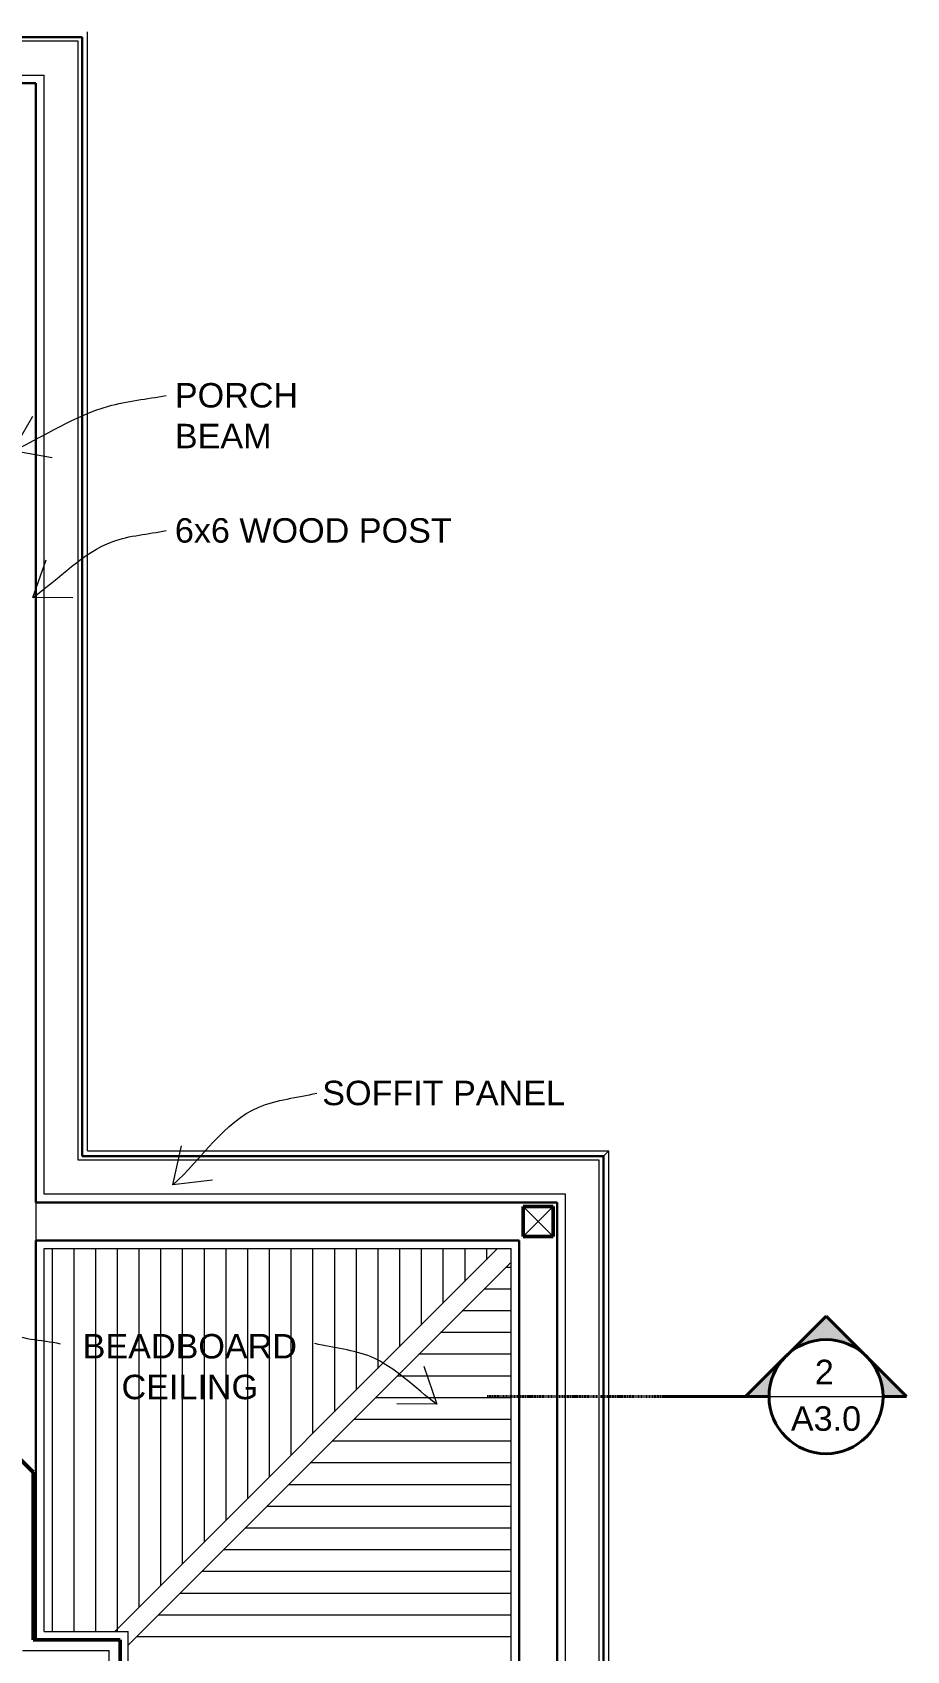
# Model space of a CAD drawing. Header units: inches. Extents: x -4969 to 16721, y 2489 to 24693.
# Drawn here: x 7197.8 to 7358.8, y 7297.3 to 7595.1 of the extents above; entities that cross this region are included whole.
import ezdxf

# ---------------------------------------------------------------- set-up
doc = ezdxf.new("R2010")
doc.units = ezdxf.units.IN
doc.header["$MEASUREMENT"] = 0
doc.linetypes.add('CENTER', pattern=[2, 1.25, -0.25, 0.25, -0.25])
doc.layers.get('0').update_dxf_attribs({"lineweight": 5})
for name, color, linetype, lineweight in [('1', 1, 'Continuous', 9), ('2', 6, 'Continuous', 20), ('3', 3, 'Continuous', 30), ('5', 4, 'Continuous', 50), ('A-LINK', 7, 'Continuous', 40), ('A-TEXTx', 7, 'Continuous', 20)]:
    doc.layers.add(name, color=color, linetype=linetype, lineweight=lineweight)
doc.styles.get("Standard").update_dxf_attribs({"font": 'Arial.ttf'})
doc.dimstyles.get("Standard").update_dxf_attribs({"dimtxt": 3, "dimasz": 2, "dimexe": 0.03125, "dimexo": 0.0625, "dimgap": 0.03125, "dimtad": 0, "dimtoh": 1, "dimdec": 4, "dimlfac": 0.99985, "dimzin": 0, "dimdsep": 46, "dimlunit": 4, "dimtxsty": 'Standard', "dimblk": 'ARCHTICK', "dimblk1": 'ARCHTICK', "dimblk2": 'ARCHTICK', "dimcen": 0.09, "dimclrt": 256, "dimadec": 0, "dimazin": 0, "dimtfac": 1, "dimtdec": 4, "dimtofl": 0, "dimtmove": 0, "dimatfit": 3, "dimfxl": 1, "dimtolj": 1, "dimtzin": 0, "dimarcsym": 0})

# ---------------------------------------------------------------- blocks, each defined once
blk = doc.blocks.new('_ArchTick')
at = {"color": 0, "linetype": 'ByBlock', "lineweight": 0, "const_width": 0.15}
blk.add_lwpolyline([(-0.5, -0.5), (0.5, 0.5)], dxfattribs=at)
blk = doc.blocks.new('Section Callout')
at = {"layer": 'A-LINK', "ltscale": 0.1}
h = blk.add_hatch(color=152, dxfattribs=at)
h.paths.add_polyline_path([(1891.06, 7392.5), (1883.64, 7385.08), (1891.06, 7377.65, -0.198912), (1887.98, 7385.08, -0.198912)])
h.paths.add_polyline_path([(1898.48, 7399.92), (1891.06, 7392.5, -0.198912), (1898.48, 7395.58)])
h.paths.add_polyline_path([(1891.06, 7377.65), (1898.48, 7370.23), (1898.48, 7374.58, -0.198912)])
at = {"layer": 'A-LINK', "color": 152, "ltscale": 0.1}
for p, q in [((1883.64, 7385.08), (1898.48, 7399.92)), ((1898.48, 7399.92), (1898.48, 7395.58)), ((1883.64, 7385.08), (1898.48, 7370.23)), ((1898.48, 7374.58), (1898.48, 7370.23)), ((1898.48, 7370.23), (1898.48, 7355.49))]:
    blk.add_line(p, q, dxfattribs=at)
blk.add_circle((1898.48, 7385.08), 10.5, dxfattribs=at)

msp = doc.modelspace()

# ---------------------------------------------------------------- linework, layer by layer
at = {"layer": '1', "ltscale": 0.1}
for p, q in [((7206.2465993, 7593.5247155), (7181.9965993, 7593.5247155)), ((7206.2465993, 7387.5247155), (7206.2465993, 7593.5247155)), ((7302.2465993, 7387.5247155), (7206.2465993, 7387.5247155)), ((7302.2465993, 7015.0247155), (7302.2465993, 7387.5247155))]:
    msp.add_line(p, q, dxfattribs=at)
at = {"layer": '1', "ltscale": 0.25}
for p, q in [((7207.9965993, 7389.2747155), (7207.9965993, 7595.2747155)), ((7207.9965993, 7389.2747155), (7303.9965993, 7389.2747155)), ((7302.9965993, 7388.2747155), (7303.9965993, 7389.2747155)), ((7303.9965993, 7013.2747155), (7303.9965993, 7389.2747155)), ((7293.7465993, 7373.5247155), (7288.2465993, 7379.0247155)), ((7288.2465993, 7373.5247155), (7293.7465993, 7379.0247155)), ((7213.0217255, 7300.7747155), (7283.5217255, 7371.2747155)), ((7215.4965993, 7298.2998417), (7285.9965993, 7368.7998417))]:
    msp.add_line(p, q, dxfattribs=at)
at = {"layer": '1'}
for p, q in [((7181.9965993, 7587.2747155), (7199.9965993, 7587.2747155)), ((7199.9965993, 7381.2747155), (7199.9965993, 7587.2747155)), ((7198.4965993, 7379.7747155), (7198.4965993, 7372.7747155)), ((7295.9965993, 7381.2747155), (7199.9965993, 7381.2747155)), ((7295.9965993, 7021.2747155), (7295.9965993, 7381.2747155)), ((7199.9965993, 7300.7747155), (7199.9965993, 7371.2747155)), ((7199.9965993, 7371.2747155), (7285.9965993, 7371.2747155)), ((7201.4500072, 7371.2747155), (7201.4500072, 7300.7747155)), ((7205.4500072, 7371.2747155), (7205.4500072, 7300.7747155)), ((7209.4500072, 7371.2747155), (7209.4500072, 7300.7747155)), ((7213.4500072, 7371.2747155), (7213.4500072, 7300.7747155)), ((7217.4500072, 7371.2747155), (7217.4500072, 7305.2029972)), ((7221.4500072, 7371.2747155), (7221.4500072, 7309.2029972)), ((7225.4500072, 7371.2747155), (7225.4500072, 7313.2029972)), ((7229.4500072, 7371.2747155), (7229.4500072, 7317.2029972)), ((7233.4500072, 7371.2747155), (7233.4500072, 7321.2029972)), ((7237.4500072, 7371.2747155), (7237.4500072, 7325.2029972)), ((7241.4500072, 7371.2747155), (7241.4500072, 7329.2029972)), ((7245.4500072, 7371.2747155), (7245.4500072, 7333.2029972)), ((7249.4500072, 7371.2747155), (7249.4500072, 7337.2029972)), ((7253.4500072, 7371.2747155), (7253.4500072, 7341.2029972)), ((7257.4500072, 7371.2747155), (7257.4500072, 7345.2029972)), ((7261.4500072, 7371.2747155), (7261.4500072, 7349.2029972)), ((7265.4500072, 7371.2747155), (7265.4500072, 7353.2029972)), ((7269.4500072, 7371.2747155), (7269.4500072, 7357.2029972)), ((7273.4500072, 7371.2747155), (7273.4500072, 7361.2029972)), ((7277.4500072, 7371.2747155), (7277.4500072, 7365.2029972)), ((7281.4500072, 7371.2747155), (7281.4500072, 7369.2029972)), ((7285.9965993, 7031.2747155), (7285.9965993, 7371.2747155)), ((7285.9965993, 7367.8213075), (7285.0180651, 7367.8213075)), ((7285.9965993, 7363.8213075), (7281.0180651, 7363.8213075)), ((7285.9965993, 7359.8213075), (7277.0180651, 7359.8213075)), ((7285.9965993, 7355.8213075), (7273.0180651, 7355.8213075)), ((7285.9965993, 7351.8213075), (7269.0180651, 7351.8213075)), ((7285.9965993, 7347.8213075), (7265.0180651, 7347.8213075)), ((7285.9965993, 7343.8213075), (7261.0180651, 7343.8213075)), ((7285.9965993, 7339.8213075), (7257.0180651, 7339.8213075)), ((7285.9965993, 7335.8213075), (7253.0180651, 7335.8213075)), ((7285.9965993, 7331.8213075), (7249.0180651, 7331.8213075)), ((7285.9965993, 7327.8213075), (7245.0180651, 7327.8213075)), ((7285.9965993, 7323.8213075), (7241.0180651, 7323.8213075)), ((7285.9965993, 7319.8213075), (7237.0180651, 7319.8213075)), ((7285.9965993, 7315.8213075), (7233.0180651, 7315.8213075)), ((7285.9965993, 7311.8213075), (7229.0180651, 7311.8213075)), ((7285.9965993, 7307.8213075), (7225.0180651, 7307.8213075)), ((7285.9965993, 7303.8213075), (7221.0180651, 7303.8213075)), ((7199.9965993, 7300.7747155), (7215.4965993, 7300.7747155)), ((7215.4965993, 7222.7244629), (7215.4965993, 7300.7747155)), ((7285.9965993, 7299.8213075), (7217.0180651, 7299.8213075)), ((7195.9965993, 7297.2747155), (7211.9965993, 7297.2747155)), ((7211.9965993, 7221.2747155), (7211.9965993, 7297.2747155))]:
    msp.add_line(p, q, dxfattribs=at)
at = {"layer": '2', "ltscale": 0.25}
for p, q in [((7288.2465993, 7379.0247164), (7293.7465993, 7373.5247164)), ((7293.7465993, 7379.0247164), (7288.2465993, 7373.5247164))]:
    msp.add_line(p, q, dxfattribs=at)
at = {"layer": '2', "color": 152, "ltscale": 0.1}
msp.add_line((7333.4965992, 7344.0247155), (7354.4965993, 7344.0247155), dxfattribs=at)
at = {"layer": '3', "ltscale": 0.1}
for p, q in [((7206.9965993, 7594.2747155), (7181.9965993, 7594.2747155)), ((7206.9965993, 7388.2747155), (7206.9965993, 7594.2747155)), ((7198.4965993, 7585.7747155), (7181.9965993, 7585.7747155)), ((7198.4965993, 7379.7747155), (7198.4965993, 7585.7747155)), ((7302.9965993, 7388.2747155), (7206.9965993, 7388.2747155)), ((7302.9965993, 7014.2747155), (7302.9965993, 7388.2747155)), ((7294.4965993, 7379.7747155), (7198.4965993, 7379.7747155)), ((7294.4965993, 7022.7747155), (7294.4965993, 7379.7747155)), ((7198.4965993, 7372.7747155), (7287.4965993, 7372.7747155)), ((7198.4965993, 7299.2747155), (7198.4965993, 7372.7747155)), ((7287.4965993, 7029.7747155), (7287.4965993, 7372.7747155))]:
    msp.add_line(p, q, dxfattribs=at)
at = {"layer": '5'}
for p, q in [((7288.2465993, 7379.0247164), (7288.2465993, 7373.5247164)), ((7293.7465993, 7379.0247164), (7288.2465993, 7379.0247164)), ((7288.2465993, 7373.5247155), (7288.2465993, 7379.0247155)), ((7288.2465993, 7379.0247155), (7293.7465993, 7379.0247155)), ((7293.7465993, 7379.0247164), (7293.7465993, 7373.5247164)), ((7293.7465993, 7373.5247155), (7293.7465993, 7379.0247155)), ((7288.2465993, 7373.5247164), (7293.7465993, 7373.5247164)), ((7293.7465993, 7373.5247155), (7288.2465993, 7373.5247155)), ((7197.9965993, 7330.1031426), (7192.1491425, 7335.9505993)), ((7197.9965993, 7330.1031426), (7197.9965993, 7299.2747155)), ((7197.9965993, 7299.2747155), (7213.9965993, 7299.2747155)), ((7213.9965993, 7222.1031426), (7213.9965993, 7299.2747155))]:
    msp.add_line(p, q, dxfattribs=at)
at = {"layer": 'A-LINK', "color": 152, "linetype": 'CENTER', "ltscale": 0.15}
msp.add_line((7281.6170349, 7344.0247155), (7331.2686772, 7344.0247155), dxfattribs=at)

# ---------------------------------------------------------------- block references
at = {"color": 152, "ltscale": 0.1, "rotation": 270.0000000000001}
msp.add_blockref('Section Callout', (-41.0789844, 9242.5096664), dxfattribs=at)

# ---------------------------------------------------------------- texts
at = {"layer": 'A-LINK', "color": 152, "ltscale": 0.1, "attachment_point": 5}
for s, insert, char_height, width in [('2', (7343.6864562, 7348.5680665), 4.5, 9.771161836), ('{\\H0.75x;A3.0}', (7343.9923415, 7339.9647513), 6, 9.85131083)]:
    msp.add_mtext(s, dxfattribs=dict(at, insert=insert, char_height=char_height, width=width))
at = {"layer": 'A-TEXTx', "ltscale": 0.25, "char_height": 4.5}
for s, insert, width, attachment_point in [('{PORCH BEAM}', (7224.0754054, 7530.5979224), 34.477489768, 1), ('6x6 WOOD POST', (7224.0754054, 7505.7233896), 56.714780184, 1), ('{BEADBOARD CEILING}', (7226.8309668, 7355.5565021), 48.028649386, 2)]:
    msp.add_mtext(s, dxfattribs=dict(at, insert=insert, width=width, attachment_point=attachment_point))
at = {"layer": 'A-TEXTx', "ltscale": 0.25, "insert": (7251.2167486, 7399.8945012), "char_height": 4.5, "attachment_point": 4}
msp.add_mtext('{SOFFIT PANEL}', dxfattribs=at)

# ---------------------------------------------------------------- leaders
at = {"layer": 'A-TEXTx', "path_type": 1, "annotation_type": 0, "has_hookline": 1, "hookline_direction": 0}
for points, text_width in [([(7194.2453665, 7518.1176578), (7211.8443586, 7526.3270536), (7222.4639382, 7528.3158956)], 21.7111187), ([(7197.9148942, 7491.1245222), (7212.6409372, 7501.4380118), (7222.4639382, 7503.4413628)], 50.6357435), ([(7223.7164461, 7382.990713), (7239.5204334, 7397.3176357), (7250.2167486, 7399.8945012)], 44.2049795)]:
    msp.add_leader(points, dimstyle='Standard', override={"dimasz": 6, "dimgap": 1, "dimldrblk": 'Open90', "dimlwd": -1}, dxfattribs=dict(at, text_width=text_width))
at = {"layer": 'A-TEXTx', "path_type": 1}
for points in [[(7185.3176922, 7366.3892183), (7192.620019, 7356.2186606), (7202.9568046, 7353.764663)], [(7272.3028777, 7342.6635541), (7260.2121494, 7351.3351835), (7249.8753638, 7353.7891811)]]:
    msp.add_leader(points, dimstyle='Standard', override={"dimasz": 6, "dimgap": 1, "dimldrblk": 'Open90', "dimlwd": -1}, dxfattribs=at)

doc.saveas('drawing.dxf')
